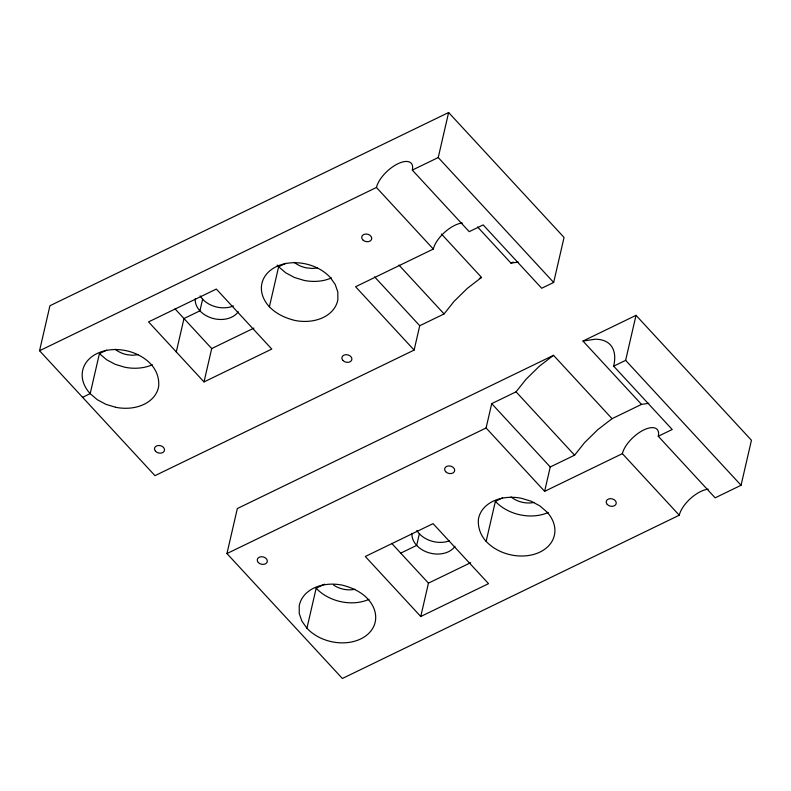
<?xml version="1.0" encoding="UTF-8"?>
<svg xmlns="http://www.w3.org/2000/svg" width="791" height="791" viewBox="0 0 791 791"><rect width="100%" height="100%" fill="white"/><g stroke="black" fill="none" stroke-linecap="round" stroke-linejoin="round"><path stroke-width="1.19" d="M39.55 350.739L49.942 305.731L448.626 112.52L564.052 237.438L553.66 282.456L541.697 288.25L483.163 224.901L469.211 231.664L412.319 170.095A22.939 10.431 -42.7 0 0 397.843 163.777A22.939 10.431 -42.7 0 0 376.437 187.477L39.55 350.739L154.977 475.658L414.118 350.077L419.744 325.724L444.087 313.928L454.034 301.401L467.313 288.379L481.541 277.423L441.408 233.978M106.656 350.106L99.429 353.607L90.184 393.641L82.59 397.319M176.284 351.916L183.977 318.555L199.925 310.833L202.625 299.176M204.009 381.924L271.788 349.078L216.329 289.061L148.55 321.907L204.009 381.924L211.711 348.564L253.931 328.107M269.385 306.799A38.838 28.773 13 0 1 276.296 266.666A38.838 28.773 13 0 1 330.154 277.344L335.196 284.424L337.816 292.027L337.856 299.631A38.838 28.773 13 0 1 294.895 320.444C285.393 318.081 276.267 313.978 269.395 306.789L278.63 266.765L285.867 263.255M708.252 489.214A22.939 10.431 -42.7 0 0 679.261 515.218L342.374 678.48L226.948 553.562L237.34 508.544L553.522 355.317L612.056 418.676L641.511 404.399L648.788 403.311M306.928 628.222L301.885 621.143L299.265 613.549L299.225 605.946A38.838 28.773 13 0 1 342.187 585.122C351.688 587.486 360.815 591.589 367.686 598.777A38.838 28.773 13 0 1 360.785 638.91A38.838 28.773 13 0 1 306.928 628.222L316.173 588.188L324.439 584.183M412.319 170.095L438.234 157.538L448.626 112.52M419.368 533.757L416.679 545.404L400.73 553.136M420.753 616.505L488.531 583.659L433.072 523.642L365.294 556.488L420.753 616.505L428.455 583.145L470.675 562.688M226.948 553.562L486.099 427.98L491.715 403.628L516.058 391.822L526.015 379.304L539.284 366.273L553.522 355.317M486.139 541.37C480.542 535.289 477.655 527.3 478.436 519.094A38.838 28.773 13 0 1 521.398 498.281L531.087 501.197L539.788 505.854L546.897 511.925A38.838 28.773 13 0 1 539.996 552.059A38.838 28.773 13 0 1 486.139 541.37L495.384 501.346L502.611 497.836M486.099 427.98L544.633 491.33L550.249 466.977L574.592 455.181L584.549 442.653L597.828 429.632L612.056 418.676M641.511 404.399L582.977 341.05L595.109 339.23A71.358 32.441 -42.7 0 1 613.678 366.154L625.632 360.35L636.023 315.342L751.45 440.261L741.058 485.269L715.143 497.836L658.26 436.266A22.939 10.431 -42.7 0 0 643.785 429.948A22.939 10.431 -42.7 0 0 622.379 453.648L544.633 491.33M462.31 223.042A22.939 10.431 -42.7 0 0 433.33 249.046L355.584 286.728L414.118 350.077M479.326 278.491L481.541 277.423M477.556 226.948L510.996 263.146L513.211 262.078M582.977 341.05L636.023 315.342M658.26 436.266L672.212 429.503L613.678 366.154M510.996 263.146L518.273 262.058M138.069 354.704L132.67 355.268L127.084 354.714A21.664 16.047 13 0 1 115.12 349.217M99.429 353.607L106.538 359.687L115.239 364.344L124.929 367.261A38.838 28.773 13 0 0 152.287 364.76M438.234 157.538L553.66 282.456M625.632 360.35L741.058 485.269M376.437 187.477L433.33 249.046M622.379 453.648L679.261 515.218M398.931 265.054L444.087 313.928M516.058 391.822L574.592 455.181M374.588 276.85L419.744 325.724M491.715 403.628L550.249 466.977M175.009 308.846L211.711 348.564M391.753 543.427L428.455 583.145M317.28 267.852A21.664 16.047 13 0 1 311.881 268.416L306.295 267.862A21.664 16.047 13 0 1 294.331 262.365M331.488 277.908A38.838 28.773 13 0 1 304.13 280.419L294.44 277.493L285.749 272.836L278.63 266.765A38.838 28.773 13 0 1 277.166 265.074M233.474 305.919A22.939 16.987 13 0 1 200.123 295.864M238.239 311.743A22.939 16.987 13 0 1 212.077 318.17A22.939 16.987 13 0 1 195.239 298.771M534.024 502.433A21.664 16.047 13 0 1 511.075 496.946M369.031 599.341A38.838 28.773 13 0 1 316.173 588.188M548.232 512.489A38.838 28.773 13 0 1 495.384 501.346M354.813 589.285A21.664 16.047 13 0 1 333.575 585.063M449.219 540.886A22.939 16.987 13 0 1 416.877 530.445M454.983 546.324A22.939 16.987 13 0 1 428.821 552.751A22.939 16.987 13 0 1 411.982 533.352M115.684 407.296L105.994 404.369L97.293 399.712L90.184 393.641A38.838 28.773 13 0 1 97.085 353.508A38.838 28.773 13 0 1 150.943 364.196C156.539 370.287 159.426 378.276 158.645 386.473A38.838 28.773 13 0 1 115.684 407.296M258.301 562.51A5.092 3.777 13 0 0 266.953 562.5A5.092 3.777 13 0 0 261.613 556.716A5.092 3.777 13 0 0 258.301 562.51M155.52 451.265A5.092 3.777 13 0 0 164.162 451.256A5.092 3.777 13 0 0 158.833 445.471A5.092 3.777 13 0 0 155.52 451.265M445.679 471.693A5.092 3.777 13 0 0 454.331 471.683A5.092 3.777 13 0 0 448.991 465.909A5.092 3.777 13 0 0 445.679 471.693M607.241 504.431A5.092 3.777 13 0 0 615.892 504.421A5.092 3.777 13 0 0 610.553 498.646A5.092 3.777 13 0 0 607.241 504.431M362.743 239.811A5.092 3.777 13 0 0 371.384 239.802A5.092 3.777 13 0 0 366.055 234.027A5.092 3.777 13 0 0 362.743 239.811M342.899 360.449A5.092 3.777 13 0 0 351.55 360.439A5.092 3.777 13 0 0 346.211 354.665A5.092 3.777 13 0 0 342.899 360.449"/></g></svg>
